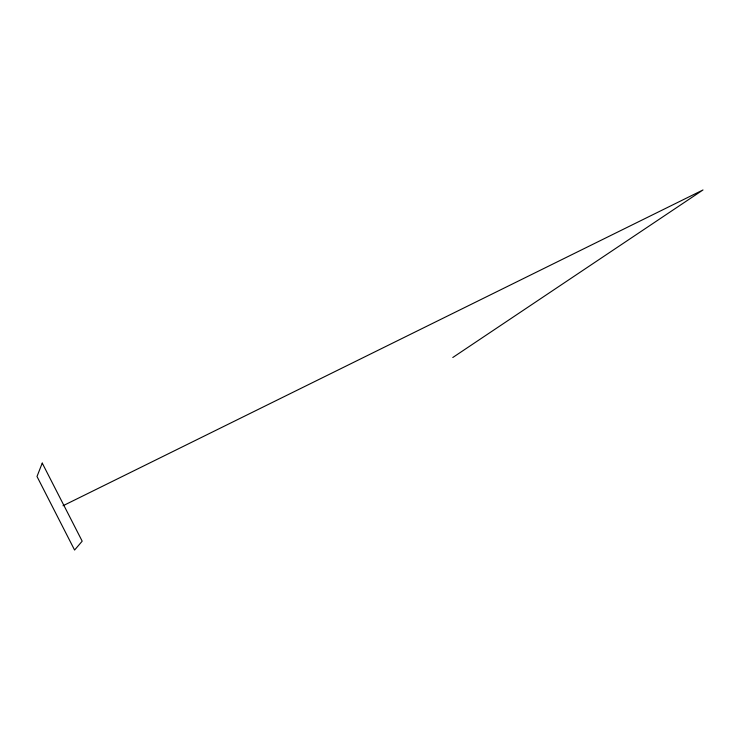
<?xml version="1.0" encoding="UTF-8"?>
<svg xmlns="http://www.w3.org/2000/svg" width="740" height="740" viewBox="0 0 740 740"><rect width="100%" height="100%" fill="white"/><g stroke="black" fill="none" stroke-linecap="round" stroke-linejoin="round"><path stroke-width="1.11" d="M452.788 357.503L703 189.958L63.011 505.753M42.245 463.111L37 476.486L74.583 550.042L82.186 541.18L42.245 463.111"/></g></svg>
